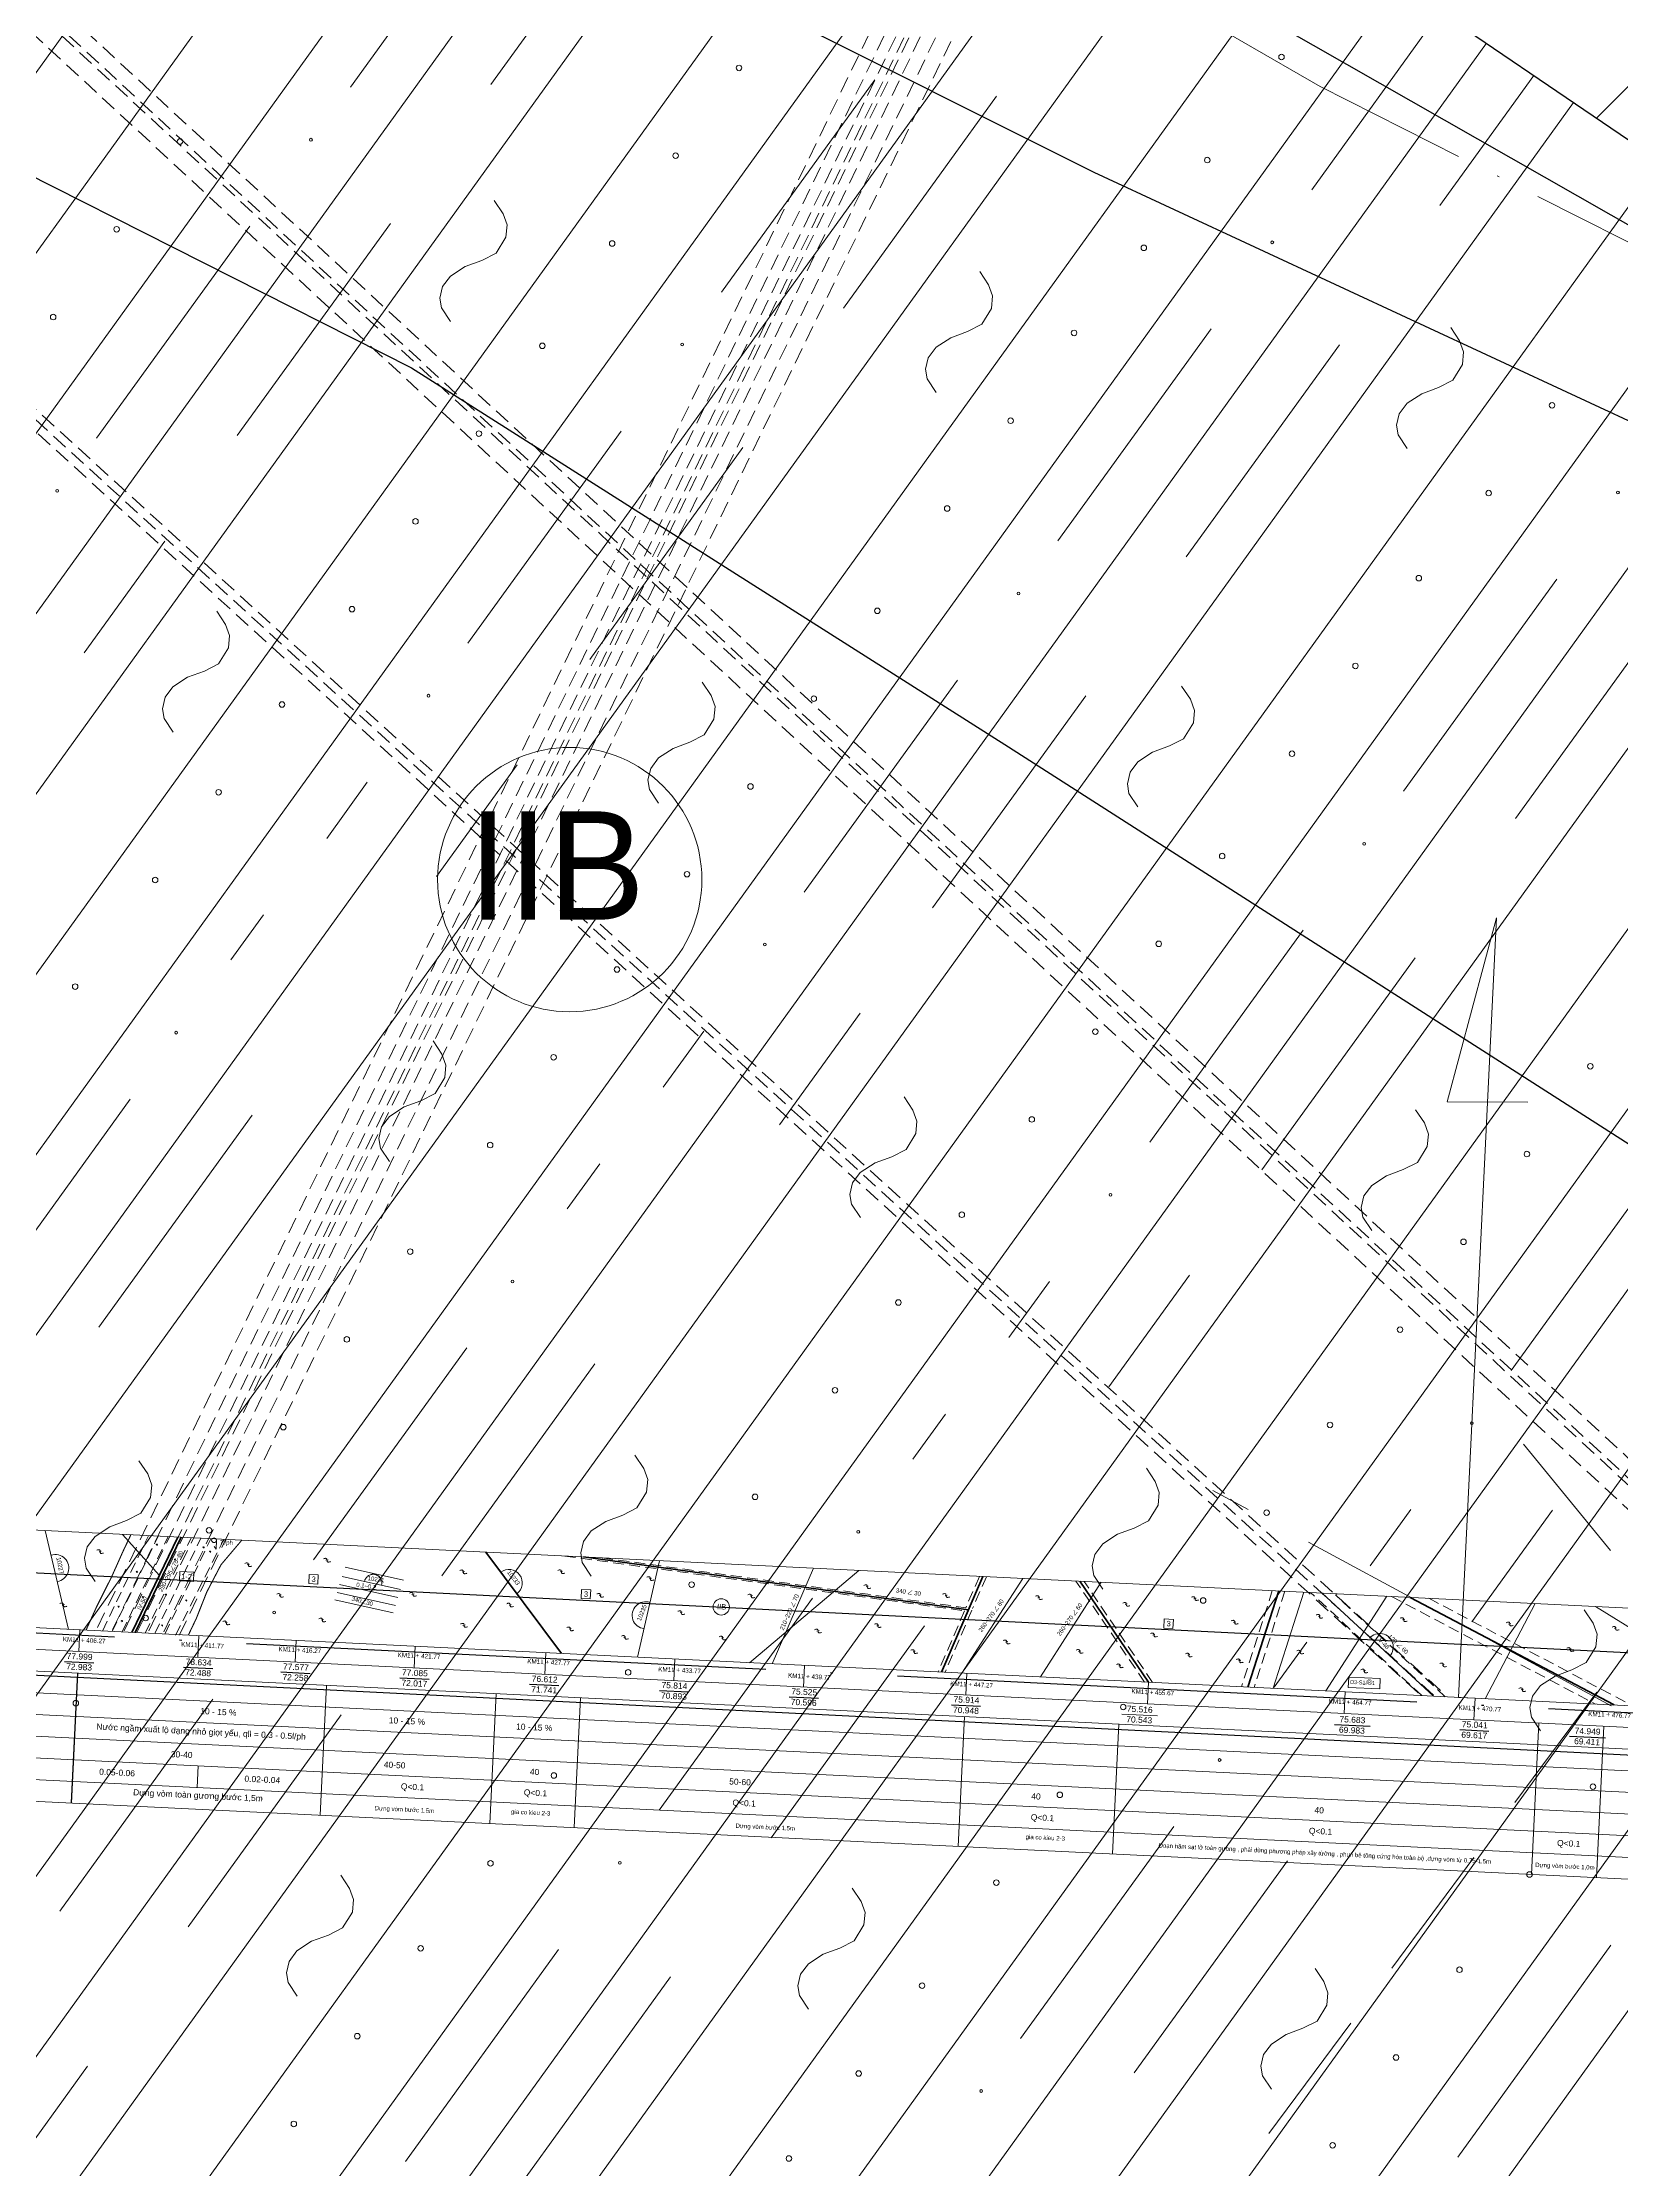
# Model space of a CAD drawing. Header units: inches. Extents: x 444671 to 463716, y 1783086 to 1794968.
# Drawn here: x 457932.5 to 458005.4, y 1789089 to 1789187.2 of the extents above; entities that cross this region are included whole.
import ezdxf
from ezdxf.enums import TextEntityAlignment as Align

# ---------------------------------------------------------------- set-up
doc = ezdxf.new("R2010")
doc.units = ezdxf.units.IN
doc.header["$MEASUREMENT"] = 0
for name, pattern in [('ACAD_ISO04W100', [30, 24, -3, 0, -3]), ('CENTER', [2, 1.25, -0.25, 0.25, -0.25]), ('DASHED2', [9.525, 6.35, -3.175]), ('DASHEDX2', [1.5, 1, -0.5]), ('HIDDEN', [0.375, 0.25, -0.125]), ('NG', [1.8, 0.8, -0.1, 0, -0.1, 0.8])]:
    doc.linetypes.add(name, pattern=pattern)
for name, color, linetype, lineweight in [('ah', 7, 'Continuous', 15), ('bac6', 7, 'Continuous', 40), ('bac7', 7, 'Continuous', 20), ('bac8', 251, 'Continuous', 9), ('chugiai2', 250, 'Continuous', 18), ('dg', 1, 'Continuous', 40), ('doi', 33, 'Continuous', 25), ('HOKHOAN', 250, 'DASHED2', 20), ('khenut', 251, 'Continuous', 20), ('khung', 7, 'Continuous', 15), ('nuocngam', 5, 'Continuous', 20), ('Phuongvi', 7, 'Continuous', 15), ('rgdc', 7, 'Continuous', 25), ('Sohieu', 7, 'Continuous', 15), ('tdc', 7, 'Continuous', 15), ('Texdoi', 40, 'Continuous', 15), ('thoc', 252, 'Continuous', 13), ('Xuatlonuoc', 4, 'Continuous', 15)]:
    doc.layers.add(name, color=color, linetype=linetype, lineweight=lineweight)
for name, color, linetype in [('Caodoguong', 7, 'Continuous'), ('CONGTRINH', 2, 'Continuous'), ('Tam', 1, 'CENTER')]:
    doc.layers.add(name, color=color, linetype=linetype)
doc.styles.add('.2', font='', dxfattribs={"height": 0.2})
doc.styles.add('3MM', font='simplex.shx', dxfattribs={"height": 3})
doc.styles.add('Chuin', font='', dxfattribs={"height": 0.2})
doc.styles.add('Geo', font='', dxfattribs={"height": 0.2})
doc.styles.add('s', font='symbol.ttf', dxfattribs={"height": 0.4})
doc.styles.get('.2').set_extended_font_data('.VnArial')
doc.styles.get('Chuin').set_extended_font_data('.VnArial')
doc.styles.get('Geo').set_extended_font_data('Geo TimesP')
doc.linetypes.add('_lA1', pattern='A,2,-0.2,["x",Standard,S=0.1,R=0,X=-0.1,Y=-0.05],-0.1', length=2.3)
doc.linetypes.add('_lA2', pattern='A,2,-0.2,["xx",Standard,S=0.1,R=0,X=-0.1,Y=-0.05],-0.18', length=2.38)
doc.linetypes.add('_lB', pattern='A,2,-0.2,["xxx",Standard,S=0.1,R=0,X=-0.1,Y=-0.05],-0.26', length=2.46)
doc.linetypes.add('_llA', pattern='A,2,-0.2,["xxxx",Standard,S=0.1,R=0,X=-0.1,Y=-0.05],-0.34', length=2.54)

# ---------------------------------------------------------------- blocks, each defined once
blk = doc.blocks.new('745')
at = {"layer": 'Xuatlonuoc', "linetype": 'Continuous', "ltscale": 5}
blk.add_lwpolyline([(9074.659, 96.25), (9074.659, 95.827), (9074.575, 95.954)], dxfattribs=at)
blk.add_circle((9074.549, 96.236), 0.111, dxfattribs=at)
blk = doc.blocks.new('th')
at = {"layer": 'khenut', "linetype": 'ByBlock', "lineweight": -2, "ltscale": 0.5}
for points in [[(-45.425, 55.139), (-45.395, 55.154), (-45.366, 55.165), (-45.34, 55.169), (-45.315, 55.165), (-45.294, 55.161), (-45.282, 55.152), (-45.272, 55.134), (-45.264, 55.109), (-45.258, 55.072), (-45.255, 55.045), (-45.249, 55.029), (-45.239, 55.016), (-45.221, 55.006), (-45.205, 55.003), (-45.174, 55.006), (-45.148, 55.011), (-45.117, 55.022), (-45.1, 55.028)], [(-45.312, 55.077), (-45.215, 55.112)]]:
    blk.add_lwpolyline(points, dxfattribs=at)
blk = doc.blocks.new('ghep')
at = {"layer": 'ah', "linetype": 'DASHEDX2', "ltscale": 0.5}
for p, q in [((412678.6, 1795215.297), (412697.158, 1795213.673)), ((412680.327, 1795215.297), (412697.213, 1795213.82)), ((412711.307, 1795215.297), (412710.101, 1795210.797)), ((412711.89, 1795215.297), (412710.684, 1795210.797))]:
    blk.add_line(p, q, dxfattribs=at)
at = {"layer": 'ah', "color": 1, "linetype": 'DASHEDX2', "ltscale": 0.5}
for points in [[(412657.438, 1795210.797), (412659.348, 1795215.297)], [(412657.893, 1795210.797), (412659.803, 1795215.297)], [(412658.349, 1795210.797), (412660.259, 1795215.297)], [(412659.412, 1795210.797), (412661.322, 1795215.297)], [(412659.867, 1795210.797), (412661.777, 1795215.297)], [(412660.323, 1795210.797), (412662.233, 1795215.297)], [(412660.825, 1795210.771), (412662.838, 1795215.291), (412662.844, 1795215.297)], [(412718.436, 1795210.797), (412713.073, 1795215.297)], [(412719.525, 1795210.797), (412714.225, 1795215.244), (412714.318, 1795215.297)]]:
    blk.add_lwpolyline(points, dxfattribs=at)
at = {"layer": 'ah', "linetype": 'DASHEDX2', "ltscale": 0.5}
for points in [[(412697.762, 1795215.297), (412697.765, 1795215.291), (412697.213, 1795213.82)], [(412698.088, 1795215.297), (412697.524, 1795213.793)], [(412705.618, 1795210.797), (412702.227, 1795215.297)], [(412705.993, 1795210.797), (412702.609, 1795215.289), (412702.616, 1795215.297)], [(412716.818, 1795215.297), (412726.469, 1795210.797)], [(412718.546, 1795215.297), (412728.196, 1795210.797)], [(412697.158, 1795213.673), (412696.079, 1795210.797)], [(412697.496, 1795213.72), (412696.4, 1795210.797)]]:
    blk.add_lwpolyline(points, dxfattribs=at)
at = {"layer": 'bac6'}
for p, q in [((412678.666, 1795210.797), (412674.944, 1795215.301)), ((412674.944, 1795215.301), (412674.945, 1795215.297))]:
    blk.add_line(p, q, dxfattribs=at)
at = {"layer": 'bac6', "ltscale": 0.4}
for p, q in [((412679.464, 1795215.297), (412697.341, 1795213.733)), ((412697.928, 1795215.297), (412697.368, 1795213.806)), ((412711.603, 1795215.297), (412710.397, 1795210.797)), ((412697.368, 1795213.806), (412696.239, 1795210.797))]:
    blk.add_line(p, q, dxfattribs=at)
at = {"layer": 'bac6'}
for points in [[(412702.415, 1795215.297), (412705.806, 1795210.797)], [(412717.682, 1795215.297), (412727.332, 1795210.797)]]:
    blk.add_lwpolyline(points, dxfattribs=at)
at = {"layer": 'bac7', "ltscale": 0.4}
for p, q in [((412692.189, 1795215.297), (412687.363, 1795210.797)), ((412699.769, 1795215.297), (412697.171, 1795210.797))]:
    blk.add_line(p, q, dxfattribs=at)
at = {"layer": 'bac7'}
blk.add_line((412726.251, 1795215.297), (412731.985, 1795212.128), dxfattribs=at)
at = {"layer": 'bac8'}
blk.add_line((412659.948, 1795213.491), (412658.142, 1795215.297), dxfattribs=at)
at = {"layer": 'bac8', "ltscale": 0.4}
for p, q in [((412682.975, 1795215.297), (412682.181, 1795210.792)), ((412690.096, 1795215.297), (412688.408, 1795210.797)), ((412703.401, 1795215.297), (412700.803, 1795210.797)), ((412712.771, 1795215.297), (412711.565, 1795210.797)), ((412716.607, 1795215.297), (412714.009, 1795210.797)), ((412723.466, 1795215.297), (412721.368, 1795210.797))]:
    blk.add_line(p, q, dxfattribs=at)
at = {"layer": 'bac8'}
for points in [[(412654.581, 1795215.297), (412655.872, 1795210.797)], [(412668.38, 1795213.855), (412671.099, 1795213.384)], [(412668.498, 1795214.292), (412671.216, 1795213.822)], [(412668.087, 1795212.761), (412670.806, 1795212.29)], [(412668.179, 1795213.102), (412670.897, 1795212.632)], [(412668.278, 1795213.474), (412670.997, 1795213.004)]]:
    blk.add_lwpolyline(points, dxfattribs=at)
at = {"layer": 'bac8', "linetype": 'ByBlock'}
blk.add_arc((412669.819, 1795213.623), 0.402, 350.18654, 170.18654, dxfattribs=at)
at = {"layer": 'Caodoguong', "color": 0, "linetype": 'Continuous', "ltscale": 0.1}
for points in [[(412655.764, 1795209.311), (412657.115, 1795209.311)], [(412661.264, 1795209.311), (412662.615, 1795209.311)], [(412665.764, 1795209.311), (412667.115, 1795209.311)], [(412671.264, 1795209.311), (412672.615, 1795209.311)], [(412677.264, 1795209.311), (412678.615, 1795209.311)], [(412683.264, 1795209.311), (412684.615, 1795209.311)], [(412689.264, 1795209.311), (412690.615, 1795209.311)], [(412696.764, 1795209.311), (412698.115, 1795209.311)], [(412714.474, 1795209.265), (412716.131, 1795209.265)], [(412720.264, 1795209.311), (412721.615, 1795209.311)], [(412725.348, 1795209.265), (412727.005, 1795209.265)]]:
    blk.add_lwpolyline(points, dxfattribs=at)
at = {"layer": 'chugiai2', "color": 0, "linetype": 'Continuous', "ltscale": 5}
blk.add_lwpolyline([(412704.643, 1795209.265), (412706.3, 1795209.265)], dxfattribs=at)
at = {"layer": 'dg', "ltscale": 0.4}
blk.add_line((412713.618, 1795215.297), (412718.98, 1795210.797), dxfattribs=at)
at = {"layer": 'dg'}
for points in [[(412658.804, 1795210.797), (412660.714, 1795215.297)], [(412658.956, 1795210.797), (412660.866, 1795215.297)]]:
    blk.add_lwpolyline(points, dxfattribs=at)
at = {"layer": 'dg', "ltscale": 0.5}
for points in [[(412659.743, 1795214.882), (412659.757, 1795214.918), (412659.776, 1795214.893)], [(412661.9, 1795214.864), (412661.914, 1795214.9), (412661.932, 1795214.874)], [(412662.21, 1795214.681), (412662.225, 1795214.717), (412662.243, 1795214.692)], [(412658.884, 1795213.585), (412658.898, 1795213.621), (412658.917, 1795213.595)], [(412660.617, 1795214.243), (412660.618, 1795214.27), (412660.647, 1795214.258)], [(412660.273, 1795212.598), (412660.287, 1795212.634), (412660.306, 1795212.609)], [(412658.117, 1795211.941), (412658.131, 1795211.976), (412658.149, 1795211.951)], [(412659.213, 1795212.434), (412659.227, 1795212.47), (412659.246, 1795212.444)], [(412661.224, 1795212.379), (412661.238, 1795212.415), (412661.256, 1795212.39)], [(412658.3, 1795211.283), (412658.314, 1795211.319), (412658.332, 1795211.293)], [(412660.164, 1795211.173), (412660.178, 1795211.209), (412660.196, 1795211.184)]]:
    blk.add_lwpolyline(points, close=True, dxfattribs=at)
at = {"layer": 'khung', "ltscale": 0.03}
for p, q in [((412656.4, 1795202.797), (412656.4, 1795208.797)), ((412667.899, 1795202.797), (412667.899, 1795208.797))]:
    blk.add_line(p, q, dxfattribs=at)
at = {"layer": 'khung'}
for points in [[(412650.13, 1795215.297), (412750.13, 1795215.297)], [(412650.13, 1795210.797), (412750.13, 1795210.797)], [(412656.4, 1795210.797), (412656.4, 1795209.797)], [(412661.9, 1795210.797), (412661.9, 1795209.797)], [(412666.4, 1795210.797), (412666.4, 1795209.797)], [(412671.9, 1795210.797), (412671.9, 1795209.797)], [(412677.944, 1795210.797), (412677.944, 1795209.797)], [(412683.9, 1795210.797), (412683.9, 1795209.797)], [(412689.9, 1795210.797), (412689.9, 1795209.797)], [(412697.4, 1795210.797), (412697.4, 1795209.797)], [(412705.806, 1795210.797), (412705.806, 1795209.797)], [(412714.9, 1795210.797), (412714.9, 1795209.797)], [(412720.9, 1795210.797), (412720.9, 1795209.797)], [(412723.899, 1795202.797), (412723.899, 1795209.797)], [(412726.899, 1795202.797), (412726.899, 1795209.797)], [(412656.382, 1795202.797), (412656.382, 1795208.797)], [(412667.9, 1795202.797), (412667.9, 1795208.797)], [(412675.748, 1795202.797), (412675.748, 1795208.797)], [(412679.638, 1795202.797), (412679.638, 1795208.797)], [(412697.4, 1795208.797), (412697.4, 1795202.797)], [(412704.526, 1795208.797), (412704.526, 1795202.797)], [(412650.13, 1795205.797), (412750.13, 1795205.797)], [(412650.13, 1795204.797), (412750.13, 1795204.797)], [(412650.13, 1795203.797), (412750.13, 1795203.797)], [(412650.13, 1795202.797), (412750.13, 1795202.797)]]:
    blk.add_lwpolyline(points, dxfattribs=at)
at = {"layer": 'khung', "linetype": 'Continuous', "ltscale": 0.1}
for points in [[(412650.13, 1795209.797), (412750.13, 1795209.797)], [(412650.13, 1795208.797), (412750.13, 1795208.797)], [(412650.13, 1795207.797), (412750.13, 1795207.797)], [(412650.13, 1795206.797), (412750.13, 1795206.797)]]:
    blk.add_lwpolyline(points, dxfattribs=at)
at = {"layer": 'khung', "color": 0}
blk.add_lwpolyline([(412662.163, 1795204.797), (412662.163, 1795203.797)], dxfattribs=at)
at = {"layer": 'rgdc', "linetype": 'HIDDEN', "const_width": 0.05, "flags": 128}
for points in [[(412656.682, 1795210.797), (412657.12, 1795211.908), (412657.747, 1795213.326), (412658.209, 1795214.512), (412658.536, 1795215.297)], [(412663.663, 1795215.297), (412663.657, 1795215.291), (412662.763, 1795214.124), (412662.167, 1795212.833), (412661.744, 1795211.591), (412661.421, 1795210.821)]]:
    blk.add_lwpolyline(points, dxfattribs=at)
at = {"layer": 'Sohieu'}
for centre, start, end in [((412676.075, 1795213.932), 309.57243, 129.57243), ((412655.124, 1795213.595), 281.18511, 110.81489), ((412682.46, 1795212.749), 74.0422, 265.9578)]:
    blk.add_arc(centre, 0.624, start, end, dxfattribs=at)
at = {"layer": 'Sohieu', "color": 1}
blk.add_arc((412716.39, 1795212.94), 0.624, 320.7005, 141.3927, dxfattribs=at)
at = {"layer": 'tdc'}
for points in [[(412660.881, 1795213.282), (412660.881, 1795213.712), (412661.523, 1795213.712), (412661.523, 1795213.282)], [(412666.852, 1795213.449), (412667.272, 1795213.449), (412667.272, 1795213.869), (412666.852, 1795213.869)], [(412679.448, 1795213.377), (412679.868, 1795213.377), (412679.868, 1795213.797), (412679.448, 1795213.797)], [(412706.388, 1795213.33), (412706.808, 1795213.33), (412706.808, 1795213.75), (412706.388, 1795213.75)], [(412715.03, 1795211.01), (412715.03, 1795211.488), (412716.486, 1795211.488), (412716.486, 1795211.01)]]:
    blk.add_lwpolyline(points, close=True, dxfattribs=at)
blk.add_circle((412685.929, 1795213.306), 0.375, dxfattribs=at)
at = {"layer": 'Xuatlonuoc', "color": 5}
blk.add_lwpolyline([(412720.9, 1795210.797), (412720.13, 1795210.797), (412720.13, 1795246.822), (412718.27, 1795238.226), (412721.992, 1795238.403)], dxfattribs=at)
at = {"layer": 'thoc'}
for p in [(412702.42, 1795159.369), (412712.902, 1795159.484), (412723.736, 1795159.482), (412727.856, 1795159.366), (412737.878, 1795159.482), (412745.819, 1795159.365), (412753.019, 1795159.673), (412709.282, 1795159.1), (412719.216, 1795159.253), (412725.584, 1795158.481), (412732.553, 1795158.789), (412741.536, 1795159.251), (412749.862, 1795159.25), (412754.905, 1795158.672), (412758.804, 1795159.135), (412762.693, 1795159.173), (412767.595, 1795159.21), (412772.485, 1795159.248), (412710.823, 1795157.752), (412716.945, 1795158.099), (412721.449, 1795157.829), (412729.357, 1795157.865), (412738.456, 1795157.711), (412751.209, 1795157.903), (412757.995, 1795157.441), (412770.444, 1795158.17), (412700.841, 1795156.829), (412712.825, 1795156.713), (412719.37, 1795156.79), (412724.275, 1795156.864), (412726.816, 1795156.595), (412731.321, 1795156.787), (412735.71, 1795157.326), (412740.188, 1795156.595), (412744.433, 1795157.248), (412747.821, 1795156.979), (412752.865, 1795157.056), (412755.223, 1795156.902), (412760.998, 1795156.71), (412764.618, 1795157.172), (412708.397, 1795156.367), (412749.708, 1795156.401), (412768.326, 1795156.207)]:
    blk.add_blockref('th', p, dxfattribs=at)
at = {"layer": 'Xuatlonuoc'}
blk.add_blockref('745', (403587.836, 1795118.998), dxfattribs=at)
at = {"layer": 'Caodoguong', "color": 0, "linetype": 'Continuous', "ltscale": 0.1, "style": 'Chuin'}
for s, p in [('77.999', (412656.447, 1795209.434)), ('78.634', (412661.947, 1795209.434)), ('77.577', (412666.447, 1795209.434)), ('77.085', (412671.947, 1795209.434)), ('76.612', (412677.947, 1795209.434)), ('75.814', (412683.947, 1795209.434)), ('75.525', (412689.947, 1795209.434)), ('75.914', (412697.447, 1795209.434)), ('75.516', (412705.46, 1795209.388)), ('75.683', (412715.292, 1795209.388)), ('75.041', (412720.947, 1795209.434)), ('74.949', (412726.166, 1795209.388)), ('72.983', (412656.447, 1795208.948)), ('72.488', (412661.947, 1795208.948)), ('72.258', (412666.447, 1795208.948)), ('72.017', (412671.947, 1795208.948)), ('71.741', (412677.947, 1795208.948)), ('70.893', (412683.947, 1795208.948)), ('70.596', (412689.947, 1795208.948)), ('70.948', (412697.447, 1795208.948)), ('70.543', (412705.46, 1795208.903)), ('69.983', (412715.292, 1795208.903)), ('69.617', (412720.947, 1795208.948)), ('69.411', (412726.166, 1795208.903)), ('10 - 15 %%%', (412662.973, 1795207.192)), ('10 - 15 %%%', (412671.688, 1795207.192)), ('10 - 15 %%%', (412677.573, 1795207.192)), ('N\xadíc ngÇm xuÊt lé d¹ng nhá giät yÕu, qll = 0.3 - 0.5l/ph', (412662.218, 1795206.243)), ('30-40', (412661.376, 1795205.139)), ('40-50', (412671.22, 1795205.139)), ('40', (412677.694, 1795205.139)), ('50-60', (412687.189, 1795205.139)), ('40', (412700.871, 1795205.139)), ('40', (412713.964, 1795205.139)), ('0.05-0.06', (412658.436, 1795204.165)), ('0.02-0.04', (412665.151, 1795204.172)), ('Q<0.1', (412672.094, 1795204.172)), ('Q<0.1', (412677.778, 1795204.172)), ('Q<0.1', (412687.425, 1795204.172)), ('Q<0.1', (412701.216, 1795204.172)), ('Q<0.1', (412714.074, 1795204.172)), ('Q<0.1', (412725.548, 1795204.172)), ('Dùng vßm toµn g\xad¬ng b\xadíc 1,5m', (412662.218, 1795203.297))]:
    blk.add_text(s, height=0.28, dxfattribs=at).set_placement(p, align=Align.CENTER)
at = {"layer": 'khung', "linetype": 'Continuous', "ltscale": 5, "style": 'Chuin'}
for s, p in [('Dùng vßm b\xadíc 1.5m', (412671.774, 1795203.152)), ('Dùng vßm b\xadíc 1.5m', (412688.454, 1795203.152)), ('§o¹n hÇm s¹t lë toµn g\xadong , ph¶i dïng ph\xad¬ng ph¸p x©y tõêng , phun bª t«ng cøng hãa toµn bé ,dùng vßm tõ 0.75-1.5m ', (412714.359, 1795203.199)), ('Dùng vßm b\xadíc 1,0m', (412725.424, 1795203.152))]:
    blk.add_text(s, height=0.2, rotation=359.99916, dxfattribs=at).set_placement(p, align=Align.CENTER)
for p in [(412676.693, 1795203.297), (412700.485, 1795203.297)]:
    blk.add_text('gia co kieu 2-3', height=0.2, rotation=359.99916, dxfattribs=at).set_placement(p)
at = {"layer": 'khung', "char_height": 0.21134, "width": 2.11335, "attachment_point": 7}
for s, insert in [('{\\f.VnArial NarrowH|b0|i0|c0|p34;km11 + 406.27}', (412655.633, 1795210.228)), ('{\\f.VnArial NarrowH|b0|i0|c0|p34;km11 + 411.77}', (412661.104, 1795210.263)), ('{\\f.VnArial NarrowH|b0|i0|c0|p34;km11 + 416.27}', (412665.604, 1795210.263)), ('{\\f.VnArial NarrowH|b0|i0|c0|p34;km11 + 421.77}', (412671.112, 1795210.263)), ('{\\f.VnArial NarrowH|b0|i0|c0|p34;km11 + 427.77}', (412677.106, 1795210.263)), ('{\\f.VnArial NarrowH|b0|i0|c0|p34;km11 + 433.77}', (412683.164, 1795210.188)), ('{\\f.VnArial NarrowH|b0|i0|c0|p34;km11 + 439.77}', (412689.164, 1795210.188)), ('{\\f.VnArial NarrowH|b0|i0|c0|p34;km11 + 447.27}', (412696.664, 1795210.188)), ('{\\f.VnArial NarrowH|b0|i0|c0|p34;km11 + 455.67}', (412705.036, 1795210.237)), ('{\\f.VnArial NarrowH|b0|i0|c0|p34;km11 + 464.77}', (412714.158, 1795210.226)), ('{\\f.VnArial NarrowH|b0|i0|c0|p34;km11 + 470.77}', (412720.158, 1795210.226)), ('{\\f.VnArial NarrowH|b0|i0|c0|p34;km11 + 476.77}', (412726.158, 1795210.226))]:
    blk.add_mtext(s, dxfattribs=dict(at, insert=insert))
at = {"layer": 'Phuongvi', "color": 6, "linetype": 'Continuous', "ltscale": 5, "style": 's'}
blk.add_text('290-295Ð75-80', height=0.2, rotation=64.74249, dxfattribs=at).set_placement((412660.551, 1795213.669), align=Align.CENTER)
at = {"layer": 'Phuongvi', "linetype": 'Continuous', "ltscale": 5, "style": 's'}
for s, rotation, p in [('340 Ð 30', 354.41069, (412694.517, 1795214.313)), ('0.1-0.2', 354.39635, (412669.5, 1795213.364)), ('210-220 Ð 70', 68.66441, (412689.173, 1795213.178)), ('260-270 Ð 60', 56.90023, (412698.478, 1795213.459)), ('260-270 Ð 60', 56.90023, (412702.11, 1795213.459)), ('340Ð30', 347.83141, (412669.34, 1795212.658)), ('120 Ð 60', 319.73759, (412717.171, 1795213.033))]:
    blk.add_text(s, height=0.2, rotation=rotation, dxfattribs=at).set_placement(p, align=Align.CENTER)
at = {"layer": 'Sohieu', "style": 'Chuin'}
for s, rotation, p in [('10227', 284.30897, (412655.148, 1795214.073)), ('10231', 355.30859, (412669.549, 1795213.74)), ('10233', 309.96334, (412675.956, 1795214.417)), ('10235', 71.39975, (412682.249, 1795212.457))]:
    blk.add_text(s, height=0.2, rotation=rotation, dxfattribs=at).set_placement(p)
at = {"layer": 'Sohieu', "color": 1, "style": 'Chuin'}
blk.add_text('V-48', height=0.2, rotation=317.12662, dxfattribs=at).set_placement((412716.288, 1795213.233))
at = {"layer": 'Sohieu', "color": 6, "style": 'Chuin'}
blk.add_text('IV-50', height=0.2, rotation=65.9629, dxfattribs=at).set_placement((412659.153, 1795211.831))
at = {"layer": 'tdc', "style": 'Geo'}
for s, p in [('1-2', (412661.199, 1795213.375)), ('3', (412667.066, 1795213.537)), ('3', (412679.662, 1795213.466)), ('3', (412706.602, 1795213.419)), ('IIB', (412685.946, 1795213.19))]:
    blk.add_text(s, height=0.25, dxfattribs=at).set_placement(p, align=Align.CENTER)
at = {"layer": 'tdc', "insert": (412715.093, 1795211.425), "char_height": 0.18, "width": 1.09571, "attachment_point": 1, "style": 'Geo'}
blk.add_mtext('{\\fGeoTimesNR|b0|i0|c0|p18;O3-S1l\\fGeo TimesP|b0|i1|c0|p34;\\H1.389x;®\\fGeoTimesNR|b0|i0|c0|p18;\\H0.72x;1}', dxfattribs=at)
at = {"layer": 'Xuatlonuoc', "linetype": 'ByBlock', "ltscale": 3, "style": '.2'}
blk.add_text('7l/ph', height=0.2, dxfattribs=at).set_placement((412662.654, 1795215.056))
blk = doc.blocks.new('A$C7D350064')
at = {"layer": 'ah', "color": 1, "linetype": 'DASHEDX2', "ltscale": 0.75, "flags": 128}
for points in [[(-201.593, 70.921), (-367.378, 224.241)], [(-200.987, 71.489), (-366.168, 224.25)], [(-200.657, 71.508), (-365.82, 224.253)], [(-199.922, 71.747), (-364.836, 224.26)], [(-221.299, 72.761), (-383.827, 220.991)], [(-222.32, 72.658), (-384.639, 220.697)], [(-221.612, 72.553), (-384.214, 220.851)], [(-283.304, 75.669), (-244.629, 155.527)], [(-282.608, 75.585), (-244.036, 155.23)], [(-282.081, 75.522), (-243.588, 155.006)], [(-281.702, 75.48), (-243.266, 154.845)], [(-281.471, 75.48), (-243.08, 154.752)], [(-280.944, 75.522), (-242.673, 154.548)], [(-280.249, 75.48), (-242.096, 154.259)], [(-279.532, 75.312), (-241.454, 153.938)]]:
    blk.add_lwpolyline(points, dxfattribs=at)
at = {"layer": 'CONGTRINH', "ltscale": 10}
blk.add_line((-117.478, 69.748), (-803.227, 104.036), dxfattribs=at)
at = {"layer": 'CONGTRINH', "color": 0, "linetype": 'ACAD_ISO04W100', "lineweight": 25, "flags": 128}
blk.add_lwpolyline([(-817.547, 101.998), (-117.547, 66.998)], dxfattribs=at)
at = {"layer": 'CONGTRINH', "ltscale": 10}
blk.add_lwpolyline([(-819.497, 100.143), (-117.596, 65.048)], dxfattribs=at)
at = {"layer": 'doi', "linetype": '_lA1', "ltscale": 20, "flags": 128}
blk.add_lwpolyline([(-715.014, 248.674), (-714.504, 248.387), (-690.405, 233.689), (-672.651, 224.014), (-654.311, 214.035), (-641.25, 208.415), (-629.717, 203.571), (-617.268, 199.643), (-607.202, 197.964), (-591.833, 194.891), (-575.564, 192.174), (-554.311, 189.373), (-547.825, 188.638), (-526.928, 186.861), (-510.922, 186.639), (-494.693, 188.194), (-481.577, 191.304), (-464.272, 194.118), (-440.91, 200.935), (-415.055, 207.309), (-402.308, 212.768), (-386.441, 220.045), (-375.012, 224.182), (-354.021, 224.344), (-335.843, 217.82), (-304.715, 202.062), (-294.538, 196.143), (-281.061, 188.214), (-278.75, 187.125), (-266.454, 179.898), (-248.17, 168.357), (-227.137, 154.22), (-208.015, 141.229), (-177.834, 122.09)], dxfattribs=at)
at = {"layer": 'doi', "linetype": '_lA2', "ltscale": 20, "flags": 128}
blk.add_lwpolyline([(-496.469, 175.466), (-467.008, 185.052), (-431.773, 193.662), (-408.651, 199.245), (-379.134, 206.331), (-364.825, 207.992), (-352.97, 207.441), (-341.115, 206.477), (-325.125, 201.104), (-306.102, 192.977), (-287.63, 182.922), (-275.346, 176.53), (-251.478, 162.832), (-231.797, 151.361), (-199.685, 133.058), (-177.834, 120.568)], dxfattribs=at)
at = {"layer": 'doi', "linetype": '_lB', "ltscale": 20, "flags": 128}
blk.add_lwpolyline([(-503.353, 170.433), (-501.774, 171.17), (-490.129, 174.672), (-469.663, 177.521), (-446.295, 180.079), (-421.917, 183.746), (-409.162, 185.836), (-399.32, 186.895), (-382.64, 189.926), (-372.439, 192.13), (-363.617, 192.267), (-353.141, 190.752), (-341.286, 187.997), (-327.738, 183.864), (-306.462, 174.896), (-285.934, 165.229), (-267.311, 157.676), (-252.221, 150.315), (-237.301, 142.862), (-207.625, 129.065), (-184.51, 118.801), (-177.834, 116.041)], dxfattribs=at)
at = {"layer": 'doi', "linetype": '_llA', "ltscale": 20, "flags": 128}
blk.add_lwpolyline([(-490.933, 123.063), (-474.192, 132.734), (-435.119, 142.791), (-397.163, 151.741), (-358.943, 157.533), (-352.506, 158.241), (-344.699, 158.834), (-334.991, 158.452), (-319.744, 155.859), (-297.685, 148.405), (-268.813, 133.821), (-241.239, 116.32), (-212.368, 97.846), (-202.519, 93.228), (-188.57, 87.719), (-177.834, 83.076)], dxfattribs=at)
at = {"layer": 'HOKHOAN', "color": 2}
blk.add_lwpolyline([(-280.358, -16.496), (-209.242, 79.193), (-206.439, 82.978), (-203.183, 85.401), (-200.755, 85.023), (-198.862, 83.66), (-198.104, 81.01), (-196.513, 79.041), (-194.921, 77.373)], dxfattribs=at)
at = {"layer": 'HOKHOAN'}
for points in [[(-207.425, 71.845), (-217.586, 84.291)], [(-213.415, 72.064), (-231.81, 82.003)]]:
    blk.add_lwpolyline(points, dxfattribs=at)
at = {"layer": 'nuocngam', "linetype": 'NG', "ltscale": 20, "flags": 128}
blk.add_lwpolyline([(-917.834, 322.331), (-907.029, 319.782), (-860.332, 307.81), (-844.822, 301.177), (-827.716, 290.332), (-810.232, 279.85), (-774.023, 260.746), (-736.643, 243.521), (-703.208, 228.579), (-665.932, 212.333), (-638.882, 199.637), (-618.738, 192.166), (-602.681, 189.324), (-579.263, 185.883), (-550.335, 183.13), (-516.269, 178.751), (-488.259, 178.98), (-456.15, 183.972), (-429.649, 189.14), (-394.423, 194.307), (-364.572, 195.915), (-337.425, 193.655), (-302.112, 186.153), (-280.822, 178.11), (-226.851, 146.804), (-180.051, 123.21), (-172.467, 118.93), (-150.442, 106.98), (-132.045, 100.878), (-113.934, 95.649), (-95.773, 92.989), (-75.055, 90.159), (-53.762, 86.091), (-32.678, 81.667), (-13.734, 76.661), (7.955, 70.676), (25.732, 68.674), (46.514, 67.423), (63.54, 66.422), (71.994, 65.884)], dxfattribs=at)
at = {"layer": 'Texdoi'}
blk.add_circle((-261.501, 110.2), 6.1, dxfattribs=at)
at = {"layer": 'thoc'}
blk.add_line((-206.53, 152.916), (-214.09, 145.356), dxfattribs=at)
for points in [[(-382.374, 13.941), (-263.922, 178.3)], [(-376.85, 13.28), (-259.798, 175.696)], [(-371.326, 12.62), (-255.674, 173.093)], [(-365.802, 11.96), (-251.55, 170.49)], [(-360.278, 11.3), (-247.441, 167.867)], [(-354.754, 10.639), (-243.399, 165.15)], [(-349.229, 9.979), (-239.357, 162.433)], [(-343.705, 9.319), (-235.315, 159.717)], [(-338.181, 8.658), (-231.273, 157)], [(-264.558, 156.569), (-271.632, 146.782)], [(-258.067, 156.689), (-265.14, 146.902)], [(-332.657, 7.998), (-227.231, 154.283)], [(-327.133, 7.338), (-223.203, 151.547)], [(-221.304, 150.257), (-227.241, 142.044)], [(-321.609, 6.677), (-219.175, 148.811)], [(-216.978, 147.318), (-221.318, 141.314)], [(-247.417, 147.111), (-254.491, 137.324)], [(-241.79, 146.361), (-248.864, 136.575)], [(-316.085, 6.017), (-215.147, 146.074)], [(-310.561, 5.357), (-211.119, 143.338)], [(-267.004, 135.969), (-267.42, 136.595), (-267.496, 137.043), (-267.37, 137.572), (-267.009, 138.056), (-266.331, 138.499), (-265.555, 138.784), (-264.898, 139.121), (-264.448, 139.849), (-264.396, 140.424), (-264.58, 140.938), (-264.987, 141.551)], [(-305.036, 4.697), (-207.07, 140.63)], [(-269.783, 140.48), (-276.856, 130.693)], [(-276.274, 140.36), (-283.347, 130.573)], [(-299.512, 4.036), (-202.952, 138.019)], [(-244.582, 132.685), (-244.997, 133.312), (-245.073, 133.759), (-244.948, 134.289), (-244.587, 134.773), (-243.909, 135.215), (-243.133, 135.501), (-242.476, 135.838), (-242.026, 136.566), (-241.973, 137.141), (-242.158, 137.655), (-242.565, 138.267)], [(-231.883, 135.621), (-238.957, 125.834)], [(-222.834, 130.1), (-223.25, 130.727), (-223.326, 131.174), (-223.2, 131.703), (-222.839, 132.188), (-222.161, 132.63), (-221.386, 132.916), (-220.729, 133.252), (-220.278, 133.981), (-220.226, 134.555), (-220.41, 135.07), (-220.818, 135.682)], [(-293.988, 3.376), (-198.834, 135.407)], [(-225.96, 134.891), (-233.033, 125.104)], [(-288.464, 2.716), (-194.716, 132.796)], [(-259.133, 130.902), (-266.207, 121.115)], [(-282.94, 2.055), (-190.598, 130.185)], [(-253.506, 130.152), (-260.58, 120.365)], [(-277.416, 1.395), (-186.48, 127.573)], [(-280.198, 125.826), (-283.923, 120.673)], [(-215.921, 124.067), (-222.994, 114.281)], [(-210.751, 122.8), (-217.825, 113.013)], [(-279.82, 117.01), (-280.236, 117.637), (-280.312, 118.084), (-280.187, 118.613), (-279.825, 119.098), (-279.147, 119.54), (-278.372, 119.826), (-277.715, 120.162), (-277.264, 120.891), (-277.212, 121.465), (-277.397, 121.98), (-277.804, 122.592)], [(-271.892, 0.735), (-184.606, 121.849)], [(-257.398, 113.727), (-257.814, 114.353), (-257.89, 114.801), (-257.764, 115.33), (-257.403, 115.814), (-256.725, 116.257), (-255.949, 116.542), (-255.292, 116.879), (-254.842, 117.607), (-254.79, 118.182), (-254.974, 118.696), (-255.381, 119.309)], [(-243.599, 119.412), (-250.673, 109.625)], [(-235.261, 113.551), (-235.677, 114.178), (-235.753, 114.625), (-235.628, 115.154), (-235.266, 115.639), (-234.588, 116.081), (-233.813, 116.367), (-233.156, 116.704), (-232.705, 117.432), (-232.653, 118.006), (-232.837, 118.521), (-233.245, 119.133)], [(-237.676, 118.682), (-244.749, 108.895)], [(-263.922, 115.498), (-267.647, 110.345)], [(-270.849, 114.693), (-272.721, 112.102)], [(-266.368, 0.074), (-186.523, 110.863)], [(-275.647, 108.572), (-277.151, 106.491)], [(-227.637, 107.858), (-234.71, 98.072)], [(-222.467, 106.591), (-229.54, 96.804)], [(-255.315, 103.203), (-257.187, 100.612)], [(-248.091, 104.028), (-251.816, 98.875)], [(-269.825, 97.178), (-270.241, 97.805), (-270.317, 98.252), (-270.191, 98.781), (-269.83, 99.266), (-269.152, 99.708), (-268.377, 99.993), (-267.72, 100.33), (-267.269, 101.059), (-267.217, 101.633), (-267.401, 102.147), (-267.809, 102.76)], [(-248.078, 94.593), (-248.493, 95.219), (-248.569, 95.666), (-248.444, 96.196), (-248.083, 96.68), (-247.405, 97.123), (-246.629, 97.408), (-245.972, 97.745), (-245.522, 98.473), (-245.469, 99.048), (-245.654, 99.562), (-246.061, 100.175)], [(-281.793, 100.068), (-288.867, 90.281)], [(-276.166, 99.318), (-283.24, 89.531)], [(-224.459, 93.995), (-224.875, 94.621), (-224.951, 95.069), (-224.825, 95.598), (-224.464, 96.082), (-223.786, 96.525), (-223.01, 96.81), (-222.353, 97.147), (-221.903, 97.875), (-221.851, 98.45), (-222.035, 98.964), (-222.442, 99.577)], [(-210.953, 97.325), (-218.027, 87.538)], [(-260.113, 97.082), (-261.617, 95)], [(-260.682, -0.362), (-190.572, 96.919)], [(-239.352, 91.649), (-241.225, 89.059)], [(-232.883, 91.937), (-236.607, 86.783)], [(-266.26, 88.578), (-273.333, 78.791)], [(-260.336, 87.848), (-267.41, 78.061)], [(-244.15, 85.529), (-245.655, 83.447)], [(-260.505, 78.044), (-260.921, 78.671), (-260.996, 79.118), (-260.871, 79.647), (-260.51, 80.132), (-259.832, 80.574), (-259.056, 80.859), (-258.399, 81.196), (-257.949, 81.925), (-257.896, 82.499), (-258.081, 83.013), (-258.488, 83.626)], [(-283.413, 77.793), (-283.829, 78.42), (-283.904, 78.867), (-283.779, 79.397), (-283.418, 79.881), (-282.74, 80.324), (-281.964, 80.609), (-281.307, 80.946), (-280.857, 81.674), (-280.804, 82.249), (-280.989, 82.763), (-281.396, 83.375)], [(-254.682, -0.362), (-194.332, 83.377)], [(-236.886, 77.446), (-237.302, 78.073), (-237.378, 78.52), (-237.252, 79.049), (-236.891, 79.534), (-236.213, 79.976), (-235.438, 80.262), (-234.781, 80.598), (-234.33, 81.327), (-234.278, 81.901), (-234.462, 82.416), (-234.87, 83.028)], [(-222.669, 81.116), (-224.541, 78.526)], [(-216.12, 81.088), (-219.845, 75.935)], [(-250.297, 77.024), (-257.371, 67.238)], [(-245.127, 75.757), (-252.201, 65.97)], [(-216.671, 70.904), (-217.086, 71.531), (-217.162, 71.978), (-217.037, 72.507), (-216.675, 72.992), (-215.998, 73.434), (-215.222, 73.72), (-214.565, 74.057), (-214.114, 74.785), (-214.062, 75.359), (-214.247, 75.874), (-214.654, 76.486)], [(-227.467, 74.995), (-228.971, 72.914)], [(-277.975, 72.369), (-285.049, 62.582)], [(-272.052, 71.639), (-279.126, 61.852)], [(-233.613, 66.491), (-240.687, 56.704)], [(-228.365, 64.908), (-235.439, 55.121)], [(-274.092, 58.659), (-274.508, 59.286), (-274.584, 59.733), (-274.459, 60.262), (-274.097, 60.747), (-273.419, 61.189), (-272.644, 61.475), (-271.987, 61.812), (-271.536, 62.54), (-271.484, 63.114), (-271.669, 63.629), (-272.076, 64.241)], [(-250.474, 58.062), (-250.89, 58.688), (-250.965, 59.135), (-250.84, 59.665), (-250.479, 60.149), (-249.801, 60.592), (-249.025, 60.877), (-248.368, 61.214), (-247.918, 61.942), (-247.865, 62.517), (-248.05, 63.031), (-248.457, 63.644)], [(-213.424, 61.013), (-220.498, 51.226)], [(-262.013, 60.815), (-269.087, 51.028)], [(-229.098, 54.356), (-229.513, 54.982), (-229.589, 55.429), (-229.464, 55.959), (-229.103, 56.443), (-228.425, 56.886), (-227.649, 57.171), (-226.992, 57.508), (-226.542, 58.236), (-226.489, 58.811), (-226.674, 59.325), (-227.081, 59.938)], [(-256.843, 59.547), (-263.917, 49.761)], [(-283.768, 55.43), (-290.841, 45.643)]]:
    blk.add_lwpolyline(points, dxfattribs=at)
for centre, radius in [((-228.633, 148.173), 0.128), ((-253.684, 147.669), 0.128), ((-279.498, 144.271), 0.128), ((-273.451, 144.355), 0.0638), ((-256.613, 143.617), 0.128), ((-232.064, 143.413), 0.128), ((-282.426, 140.219), 0.128), ((-259.541, 139.564), 0.128), ((-234.993, 139.361), 0.128), ((-229.06, 139.617), 0.0638), ((-285.355, 136.167), 0.128), ((-238.214, 135.434), 0.128), ((-262.767, 134.839), 0.128), ((-256.31, 134.897), 0.0638), ((-216.141, 132.093), 0.128), ((-265.696, 130.787), 0.128), ((-241.143, 131.382), 0.128), ((-285.166, 128.146), 0.0638), ((-219.07, 128.041), 0.128), ((-213.098, 128.063), 0.0638), ((-268.625, 126.734), 0.128), ((-244.072, 127.329), 0.128), ((-222.291, 124.114), 0.128), ((-271.554, 122.682), 0.128), ((-247.298, 122.604), 0.128), ((-240.776, 123.407), 0.0638), ((-225.22, 120.062), 0.128), ((-274.788, 118.283), 0.128), ((-268.026, 118.688), 0.0638), ((-250.227, 118.552), 0.128), ((-228.149, 116.01), 0.128), ((-277.717, 114.231), 0.128), ((-253.156, 114.499), 0.128), ((-231.375, 111.284), 0.128), ((-224.813, 111.854), 0.0638), ((-280.646, 110.179), 0.128), ((-256.085, 110.447), 0.128), ((-252.492, 107.198), 0.0638), ((-234.304, 107.232), 0.128), ((-259.319, 106.048), 0.128), ((-284.337, 105.26), 0.128), ((-279.672, 103.133), 0.0638), ((-237.232, 103.18), 0.128), ((-262.248, 101.996), 0.128), ((-214.373, 101.581), 0.128), ((-240.161, 99.127), 0.128), ((-265.177, 97.944), 0.128), ((-217.302, 97.529), 0.128), ((-236.529, 95.644), 0.0638), ((-243.396, 94.729), 0.128), ((-220.231, 93.476), 0.128), ((-268.867, 93.025), 0.128), ((-264.139, 91.643), 0.0638), ((-246.325, 90.676), 0.128), ((-223.16, 89.424), 0.128), ((-271.796, 88.973), 0.128), ((-249.254, 86.624), 0.128), ((-274.725, 84.92), 0.128), ((-226.394, 85.025), 0.128), ((-219.845, 85.111), 0.0638), ((-252.944, 81.705), 0.128), ((-229.323, 80.973), 0.128), ((-278.156, 80.16), 0.128), ((-248.176, 80.089), 0.0638), ((-255.873, 77.653), 0.128), ((-232.252, 76.921), 0.128), ((-281.085, 76.108), 0.128), ((-275.152, 76.364), 0.0638), ((-258.802, 73.601), 0.128), ((-284.306, 72.182), 0.128), ((-235.943, 72.002), 0.128), ((-262.233, 68.841), 0.128), ((-231.492, 69.556), 0.0638), ((-238.872, 67.95), 0.128), ((-214.253, 68.325), 0.128), ((-265.162, 64.788), 0.128), ((-259.19, 64.811), 0.0638), ((-241.801, 63.898), 0.128), ((-217.182, 64.273), 0.128), ((-268.383, 60.862), 0.128), ((-220.416, 59.874), 0.128), ((-245.231, 59.138), 0.128), ((-271.312, 56.809), 0.128), ((-248.16, 55.085), 0.128), ((-223.345, 55.822), 0.128), ((-242.506, 54.277), 0.0638), ((-274.241, 52.757), 0.128), ((-251.381, 51.159), 0.128), ((-226.274, 51.77), 0.128)]:
    blk.add_circle(centre, radius, dxfattribs=at)
at = {"layer": 'HOKHOAN', "rotation": 357.2000000000316}
blk.add_blockref('ghep', (-500143.499, -1772833.83), dxfattribs=at)
at = {"layer": 'Texdoi', "insert": (-266.207, 113.35), "char_height": 5, "width": 12, "attachment_point": 1, "style": '3MM'}
blk.add_mtext('{\\fGeo TimesP|b0|i0|c0|p34;IIB}', dxfattribs=at)

msp = doc.modelspace()

# ---------------------------------------------------------------- block references
at = {"layer": 'Tam'}
msp.add_blockref('A$C7D350064', (458218.363, 1789038.3548), dxfattribs=at)

doc.saveas('drawing.dxf')
